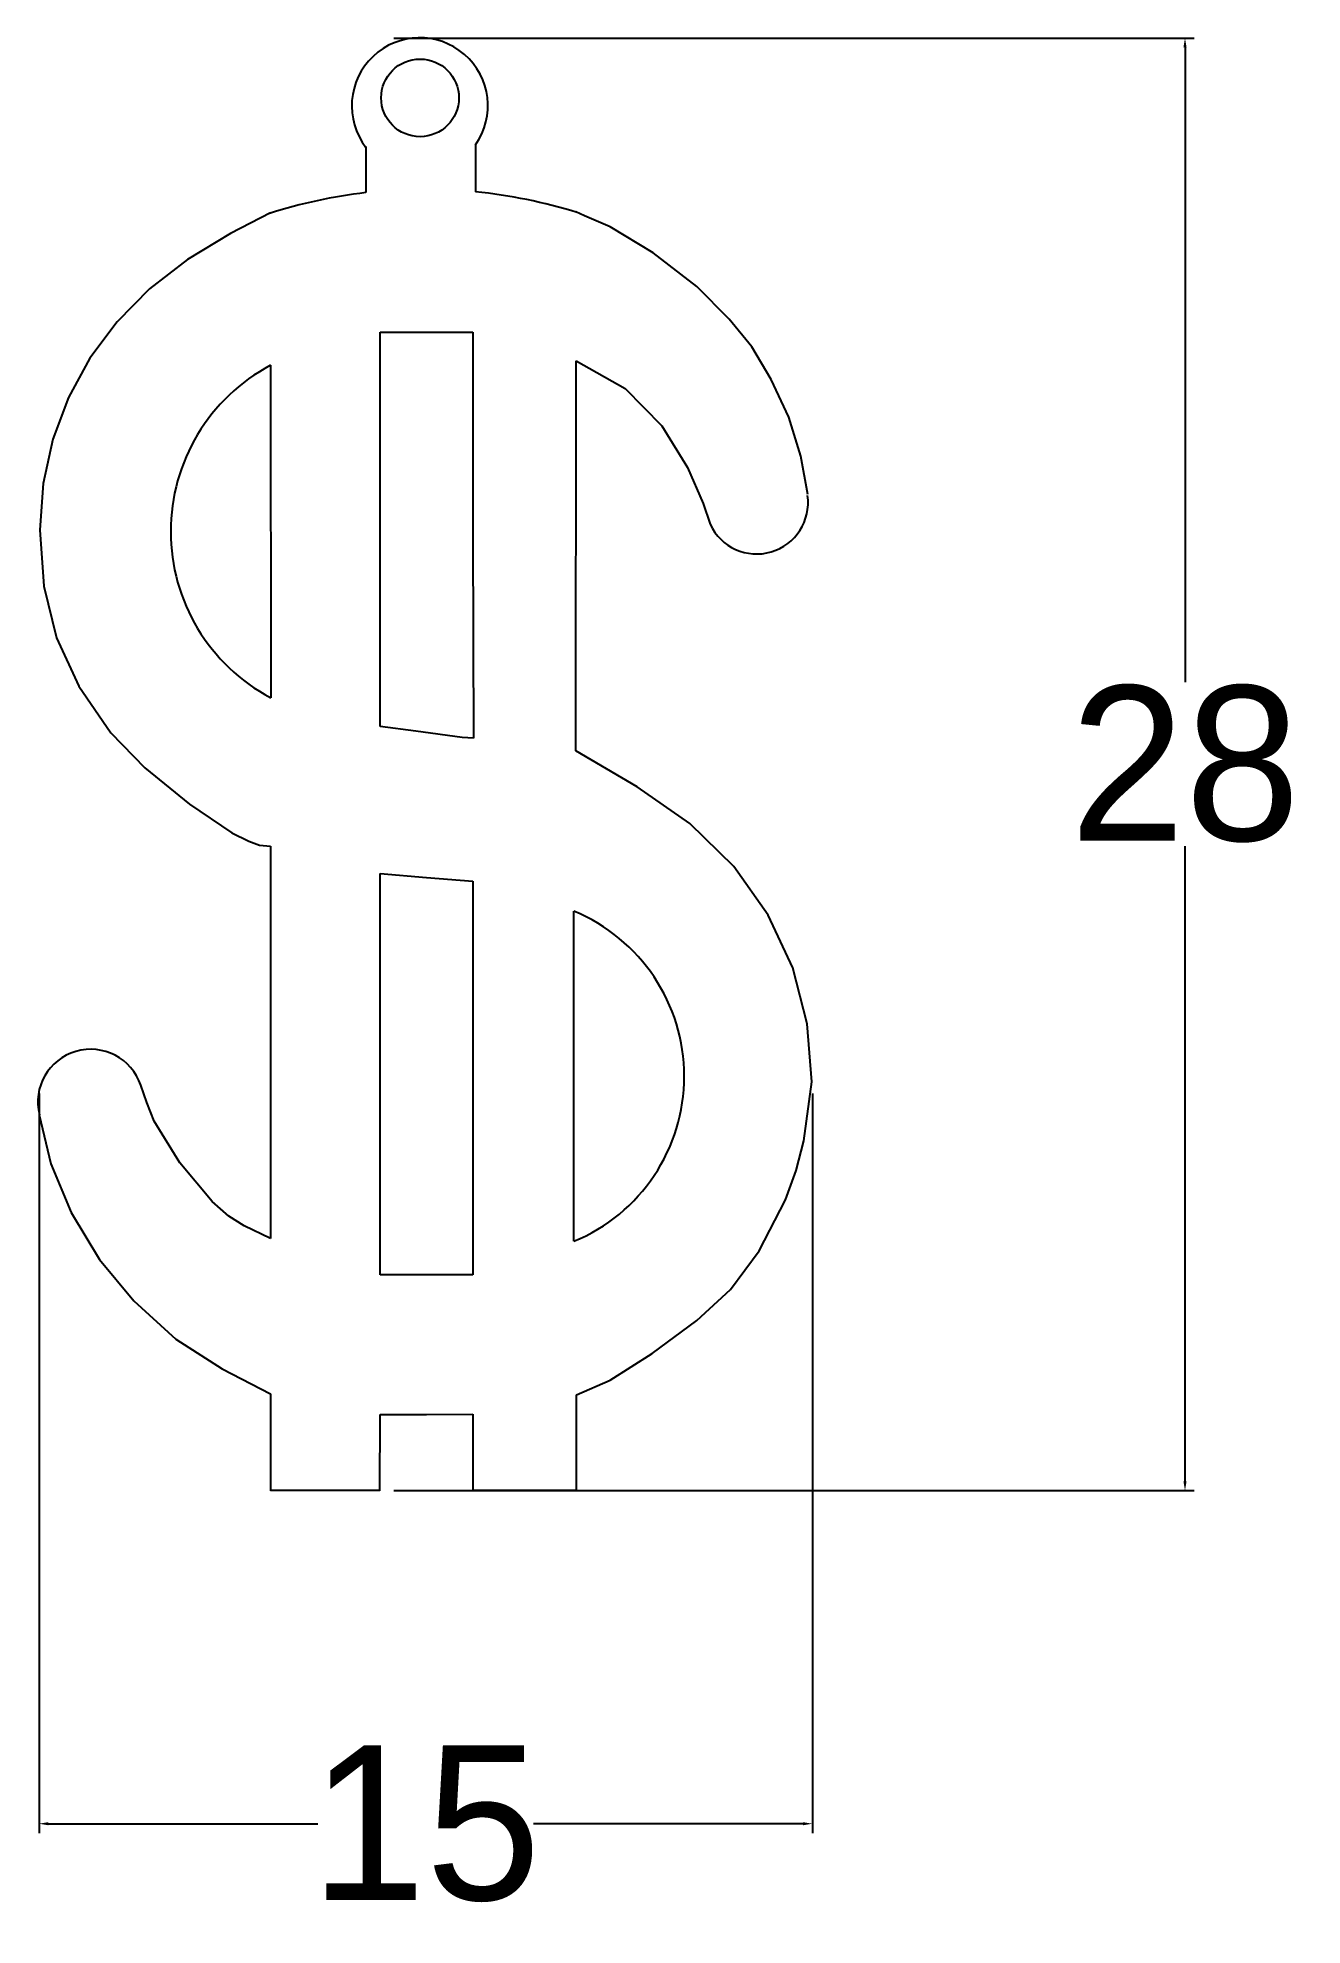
# Model space of a CAD drawing. Header units: millimetres. Extents: x -196 to 16, y -42 to 2.
# Drawn here: x -196.43 to -171.93, y -35.53 to 1.06 of the extents above.
import ezdxf

# ---------------------------------------------------------------- set-up
doc = ezdxf.new("R2010")
doc.units = ezdxf.units.MM
doc.header["$MEASUREMENT"] = 0
doc.layers.get('0').update_dxf_attribs({"linetype": 'CONTINUOUS'})
doc.layers.get('Defpoints').update_dxf_attribs({"linetype": 'CONTINUOUS'})
doc.dimstyles.get("Standard").update_dxf_attribs({"dimtxt": 0.18, "dimasz": 0.18, "dimexe": 0.18, "dimexo": 0.0625, "dimgap": 0.09, "dimtad": 0, "dimtih": 1, "dimtoh": 1, "dimdec": 4, "dimzin": 0, "dimdsep": 46, "dimtxsty": 'STANDARD', "dimcen": 0.09, "dimadec": 0, "dimazin": 0, "dimtfac": 1, "dimtdec": 4, "dimtofl": 0, "dimtmove": 2, "dimatfit": 3, "dimfxl": 1, "dimtolj": 1, "dimtzin": 0, "dimarcsym": 0})

# ---------------------------------------------------------------- blocks, each defined once
blk = doc.blocks.new('*D8')
at = {"color": 0, "linetype": 'ByBlock', "lineweight": -2, "transparency": 16777216}
for p, q in [((-189.528, 1.059), (-174.017, 1.059)), ((-174.197, 0.879), (-174.197, -11.432)), ((-174.197, -26.924), (-174.197, -14.612)), ((-189.528, -27.104), (-174.017, -27.104))]:
    blk.add_line(p, q, dxfattribs=at)
at = {"color": 0, "linetype": 'ByBlock', "transparency": 16777216}
for points in [[(-174.227, 0.879), (-174.167, 0.879), (-174.197, 1.059)], [(-174.227, -26.924), (-174.167, -26.924), (-174.197, -27.104)]]:
    blk.add_solid(points, dxfattribs=at)
at = {"layer": 'Defpoints', "color": 0, "linetype": 'ByBlock', "transparency": 16777216}
for p in [(-189.59, 1.059), (-189.59, -27.104), (-174.197, -27.104)]:
    blk.add_point(p, dxfattribs=at)
at = {"color": 0, "linetype": 'ByBlock', "transparency": 16777216, "insert": (-174.197, -13.022), "char_height": 3, "attachment_point": 5}
blk.add_mtext('\\A1;28', dxfattribs=at)
blk = doc.blocks.new('*D10')
at = {"color": 0, "linetype": 'ByBlock', "lineweight": -2, "transparency": 16777216}
for p, q in [((-196.403, -19.404), (-196.403, -33.743)), ((-181.418, -19.404), (-181.418, -33.743)), ((-196.223, -33.563), (-191.001, -33.563)), ((-181.598, -33.563), (-186.821, -33.563))]:
    blk.add_line(p, q, dxfattribs=at)
at = {"color": 0, "linetype": 'ByBlock', "transparency": 16777216}
for points in [[(-196.223, -33.533), (-196.223, -33.593), (-196.403, -33.563)], [(-181.598, -33.533), (-181.598, -33.593), (-181.418, -33.563)]]:
    blk.add_solid(points, dxfattribs=at)
at = {"layer": 'Defpoints', "color": 0, "linetype": 'ByBlock', "transparency": 16777216}
for p in [(-196.403, -19.342), (-181.418, -19.342), (-181.418, -33.563)]:
    blk.add_point(p, dxfattribs=at)
at = {"color": 0, "linetype": 'ByBlock', "transparency": 16777216, "insert": (-188.911, -33.563), "char_height": 3, "attachment_point": 5}
blk.add_mtext('\\A1;15', dxfattribs=at)

msp = doc.modelspace()

# ---------------------------------------------------------------- linework, layer by layer
at = {"linetype": 'ByBlock'}
for p, q in [((-190.07, -1.047), (-190.07, -1.939)), ((-187.946, -1), (-187.946, -1.922)), ((-189.797, -27.101), (-191.919, -27.101)), ((-185.988, -27.101), (-187.999, -27.101))]:
    msp.add_line(p, q, dxfattribs=at)
for p, q in [((-191.918, -2.33), (-192.694, -2.734)), ((-185.833, -2.391), (-186.004, -2.313)), ((-185.337, -2.603), (-185.833, -2.391)), ((-192.694, -2.734), (-193.527, -3.232)), ((-184.503, -3.106), (-185.337, -2.603)), ((-193.527, -3.232), (-194.261, -3.804)), ((-183.657, -3.76), (-184.503, -3.106)), ((-194.261, -3.804), (-194.892, -4.444)), ((-183.028, -4.394), (-183.657, -3.76)), ((-194.892, -4.444), (-195.417, -5.147)), ((-189.794, -8.469), (-189.794, -4.647)), ((-189.794, -4.647), (-188.896, -4.647)), ((-188.896, -4.647), (-187.997, -4.647)), ((-187.997, -4.647), (-187.997, -8.595)), ((-182.592, -4.93), (-183.028, -4.394)), ((-182.215, -5.564), (-182.592, -4.93)), ((-195.417, -5.147), (-195.833, -5.908)), ((-191.916, -5.286), (-191.915, -11.731)), ((-186.004, -12.763), (-185.997, -5.199)), ((-185.997, -5.199), (-185.043, -5.733)), ((-185.043, -5.733), (-184.338, -6.457)), ((-181.874, -6.292), (-182.215, -5.564)), ((-195.833, -5.908), (-196.136, -6.72)), ((-184.338, -6.457), (-183.841, -7.269)), ((-181.644, -7.048), (-181.874, -6.292)), ((-196.136, -6.72), (-196.322, -7.579)), ((-183.841, -7.269), (-183.534, -7.965)), ((-181.506, -7.789), (-181.644, -7.048)), ((-196.322, -7.579), (-196.387, -8.479)), ((-183.534, -7.965), (-183.398, -8.369)), ((-196.387, -8.479), (-196.31, -9.569)), ((-189.794, -12.291), (-189.794, -8.469)), ((-187.997, -8.595), (-187.982, -12.515)), ((-196.31, -9.569), (-196.063, -10.57)), ((-196.063, -10.57), (-195.635, -11.507)), ((-195.635, -11.507), (-195.016, -12.409)), ((-195.016, -12.409), (-194.351, -13.089)), ((-189.1, -12.377), (-189.794, -12.291)), ((-188.202, -12.503), (-189.1, -12.377)), ((-189.1, -12.377), (-189.1, -12.377)), ((-187.982, -12.515), (-188.202, -12.503)), ((-184.812, -13.461), (-186.004, -12.763)), ((-194.351, -13.089), (-193.489, -13.794)), ((-183.79, -14.171), (-184.812, -13.461)), ((-193.489, -13.794), (-192.667, -14.348)), ((-182.942, -15.007), (-183.79, -14.171)), ((-192.667, -14.348), (-192.34, -14.51)), ((-192.34, -14.51), (-192.13, -14.59)), ((-192.13, -14.59), (-191.917, -14.611)), ((-191.917, -14.611), (-191.918, -18.396)), ((-189.795, -19.028), (-189.795, -15.137)), ((-189.795, -15.137), (-188.896, -15.214)), ((-188.896, -15.214), (-187.997, -15.291)), ((-187.997, -15.291), (-187.997, -19.105)), ((-182.275, -15.948), (-182.942, -15.007)), ((-186.039, -22.271), (-186.04, -15.87)), ((-181.799, -16.971), (-182.275, -15.948)), ((-181.519, -18.056), (-181.799, -16.971)), ((-181.431, -19.182), (-181.519, -18.056)), ((-191.918, -18.396), (-191.918, -22.219)), ((-189.794, -22.919), (-189.795, -19.028)), ((-189.795, -19.028), (-189.795, -19.028)), ((-194.316, -19.58), (-194.434, -19.245)), ((-187.997, -19.105), (-187.997, -22.919)), ((-186.037, -19.1), (-186.037, -19.1)), ((-181.583, -20.326), (-181.431, -19.182)), ((-194.17, -19.939), (-194.316, -19.58)), ((-196.399, -19.819), (-196.174, -20.766)), ((-193.678, -20.747), (-194.17, -19.939)), ((-181.734, -20.899), (-181.583, -20.326)), ((-196.174, -20.766), (-195.783, -21.712)), ((-193.047, -21.496), (-193.678, -20.747)), ((-181.941, -21.468), (-181.734, -20.899)), ((-192.727, -21.782), (-193.047, -21.496)), ((-182.447, -22.455), (-181.941, -21.468)), ((-195.783, -21.712), (-195.233, -22.622)), ((-192.43, -21.973), (-192.727, -21.782)), ((-191.918, -22.219), (-192.43, -21.973)), ((-195.233, -22.622), (-194.567, -23.424)), ((-183.004, -23.206), (-182.447, -22.455)), ((-188.896, -22.919), (-189.794, -22.919)), ((-187.997, -22.919), (-188.896, -22.919)), ((-183.657, -23.806), (-183.004, -23.206)), ((-194.567, -23.424), (-193.751, -24.165)), ((-184.525, -24.447), (-183.657, -23.806)), ((-193.751, -24.165), (-192.857, -24.742)), ((-185.337, -24.963), (-184.525, -24.447)), ((-192.857, -24.742), (-191.918, -25.23)), ((-191.918, -25.23), (-191.919, -27.112)), ((-185.988, -27.101), (-185.987, -25.247)), ((-185.987, -25.247), (-185.337, -24.963)), ((-189.797, -27.112), (-189.794, -25.626)), ((-189.794, -25.626), (-188.896, -25.626)), ((-188.896, -25.626), (-188.001, -25.625)), ((-188.001, -25.625), (-187.999, -27.101))]:
    msp.add_line(p, q)
msp.add_circle((-189.021, -0.101), 0.753, dxfattribs=at)
for centre, radius, start, end in [((-189.025, -0.255), 1.319, 324.8765, 217.6538), ((-188.933, -11.769), 9.896, 96.596, 107.6817), ((-188.933, -11.769), 9.896, 72.6197, 84.2755), ((-190.204, -8.508), 3.649, 117.9926, 242.0335), ((-182.496, -7.949), 0.995, 204.9621, 7.9186), ((-187.363, -19.071), 3.463, 292.476, 67.5402), ((-195.404, -19.572), 1.024, 18.6325, 193.909)]:
    msp.add_arc(centre, radius, start, end, dxfattribs=at)

# ---------------------------------------------------------------- dimensions: what is measured, and where the dimension line sits
dim = msp.add_linear_dim(base=(-174.197, -27.104), p1=(-189.59, 1.059), p2=(-189.59, -27.104), angle=90, dimstyle='STANDARD', override={"dimtxt": 3, "dimdec": 0, "dimtdec": 0, "dimtmove": 0}, dxfattribs=at)
dim.commit()
dim.dimension.update_dxf_attribs({"geometry": '*D8', "text_midpoint": (-174.197, -13.022), "dimtype": 160})
dim = msp.add_linear_dim(base=(-181.418, -33.563), p1=(-196.403, -19.342), p2=(-181.418, -19.342), dimstyle='STANDARD', override={"dimtxt": 3, "dimdec": 0, "dimtdec": 0, "dimtmove": 0}, dxfattribs=at)
dim.commit()
dim.dimension.update_dxf_attribs({"geometry": '*D10', "text_midpoint": (-188.911, -33.563)})

doc.saveas('drawing.dxf')
